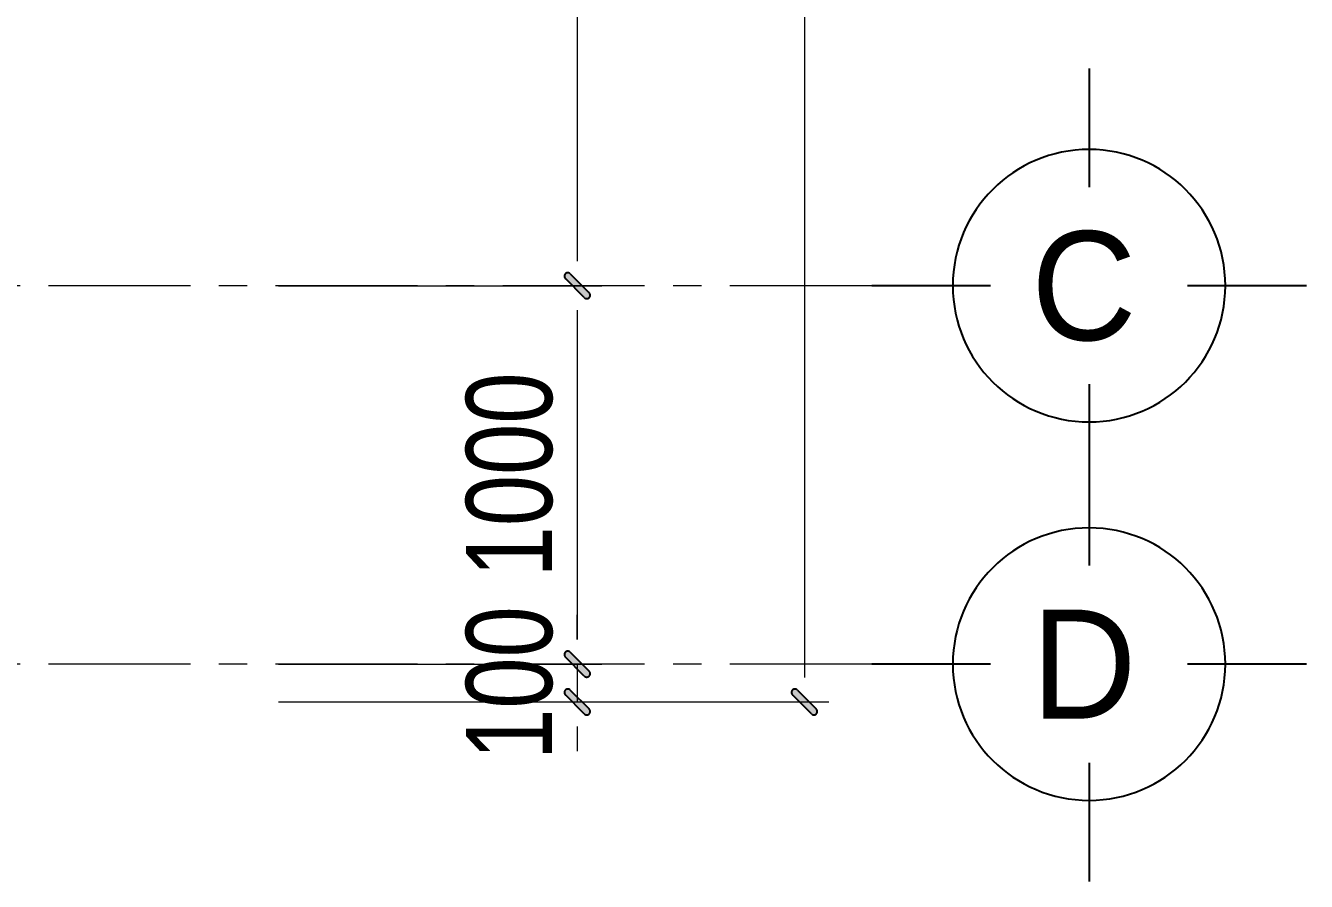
# Model space of a CAD drawing. Header units: millimetres. Extents: x 436341 to 470613, y 10679 to 34210.
# Drawn here: x 461838 to 465221, y 18881 to 21142 of the extents above; entities that cross this region are included whole.
import ezdxf
from ezdxf.enums import TextEntityAlignment as Align

# ---------------------------------------------------------------- set-up
doc = ezdxf.new("R2010")
doc.units = ezdxf.units.MM
doc.header["$MEASUREMENT"] = 0
doc.header["$PDMODE"] = 3
doc.linetypes.add('CENTER', pattern=[2, 1.25, -0.25, 0.25, -0.25])
doc.linetypes.add('HIDDENX2', pattern=[0.75, 0.5, -0.25])
for name, color, linetype, lineweight in [('Ak_mat', 250, 'Continuous', 5), ('DR-DIM', 33, 'Continuous', 9), ('Text', 7, 'Continuous', 9)]:
    doc.layers.add(name, color=color, linetype=linetype, lineweight=lineweight)
doc.layers.add('KT', color=7, linetype='Continuous')
doc.layers.add('KY HIEU', color=251, linetype='Continuous')
doc.styles.add('200', font='VHAVANB_0.TTF')
doc.styles.add('500', font='VHARIAL.TTF')
doc.styles.add('DIM', font='aehalf.shx', dxfattribs={"width": 0.8})
doc.dimstyles.new('Styles1 -65', dxfattribs={"dimscale": 65, "dimtxt": 3.5, "dimasz": 1, "dimexe": 1, "dimexo": 0, "dimgap": 1, "dimtad": 1, "dimdec": 0, "dimrnd": 5, "dimzin": 0, "dimdsep": 46, "dimtxsty": 'DIM', "dimblk": 'sinhtis', "dimcen": 0.09, "dimdle": 1, "dimclrd": 250, "dimclre": 250, "dimclrt": 4, "dimadec": 0, "dimazin": 0, "dimtm": 1e-09, "dimtfac": 1, "dimtdec": 0, "dimtix": 1, "dimtmove": 2, "dimatfit": 3, "dimfxl": 1, "dimtolj": 1, "dimtzin": 0, "dimarcsym": 0})

# ---------------------------------------------------------------- blocks, each defined once
blk = doc.blocks.new('56354t465')
at = {"layer": 'Ak_mat', "linetype": 'CENTER', "ltscale": 300}
for p, q in [((3009.682924747816, 3629.701175773283), (-20517.3170752523, 3629.701175773283)), ((3009.682924747816, 2629.697845827846), (-20517.3170752523, 2629.697845827846))]:
    blk.add_line(p, q, dxfattribs=at)
blk = doc.blocks.new('sinhtis')
at = {"layer": 'KT', "linetype": 'HIDDENX2', "ltscale": 200}
h = blk.add_hatch(color=256, dxfattribs=at)
edge = h.paths.add_edge_path()
edge.add_line((0.4889488764175804, 0.4830208944996595), (0.483020894381789, 0.4889488765325406))
edge.add_arc((0.3813796693120277, 0.3873076514627793), 0.1437423989898726, -44.999999999999886, 45, ccw=False)
edge.add_line((0.483020894381789, 0.285666426393018), (-0.2856664263973837, -0.4830208943861545))
edge.add_arc((-0.3873076514627793, -0.3813796693178484), 0.1437423989857567, 224.9999999991797, 314.9999999991797, ccw=False)
edge.add_line((-0.4889488765310854, -0.4830208943832441), (-0.4830208944982043, -0.4889488764190356))
edge.add_arc((-0.3813796694240775, -0.3873076513478191), 0.1437423989939885, 134.9999999991797, 224.9999999991797, ccw=False)
edge.add_line((-0.483020894495294, -0.2856664262736923), (0.2856664262780578, 0.4830208944996595))
edge.add_arc((0.3873076513478192, 0.3813796694298982), 0.1437423989898727, 45, 135, ccw=False)
blk.add_lwpolyline([(0.4889488764175804, 0.4830208944996595), (0.483020894381789, 0.4889488765325406, -0.414213562373095), (0.483020894381789, 0.285666426393018), (-0.2856664263973837, -0.4830208943861545, -0.414213562373095), (-0.4889488765310854, -0.4830208943832441), (-0.4830208944982043, -0.4889488764190356, -0.414213562373095), (-0.483020894495294, -0.2856664262736923), (0.2856664262780579, 0.4830208944996595, -0.414213562373095)], format="xyb", close=True, dxfattribs=at)
blk = doc.blocks.new('*D44')
at = {"layer": 'Defpoints', "color": 0, "ltscale": 200, "transparency": 16777216}
for p in [(1442.682924747816, -8055.55786875766), (1442.682924747816, -11205.56571276011), (2231.682924747816, -11205.56571276011)]:
    blk.add_point(p, dxfattribs=at)
at = {"layer": 'DR-DIM', "color": 250, "linetype": 'Continuous', "lineweight": -2, "ltscale": 200, "transparency": 16777216}
for p, q in [((1442.682924747816, -8055.55786875766), (2296.682924747817, -8055.557868757661)), ((2231.682924747817, -8120.557868757661), (2231.682924747816, -11140.56571276011))]:
    blk.add_line(p, q, dxfattribs=at)
at = {"layer": 'DR-DIM', "color": 250, "lineweight": -2, "ltscale": 200, "transparency": 16777216}
blk.add_line((1442.682924747816, -11205.56571276011), (2296.682924747816, -11205.56571276011), dxfattribs=at)
at = {"layer": 'DR-DIM', "color": 250, "lineweight": -2, "ltscale": 200, "transparency": 16777216, "xscale": 65, "yscale": 65, "zscale": 65}
for p, rotation in [((2231.682924747817, -8055.557868757661), 90), ((2231.682924747816, -11205.56571276011), 270)]:
    blk.add_blockref('sinhtis', p, dxfattribs=dict(at, rotation=rotation))
at = {"layer": 'DR-DIM', "color": 4, "ltscale": 200, "transparency": 16777216, "insert": (2052.932924747818, -9630.561790758886), "char_height": 227.5, "attachment_point": 5, "rotation": 90, "style": 'DIM'}
blk.add_mtext('\\A1;3150', dxfattribs=at)
blk = doc.blocks.new('*D45')
at = {"layer": 'Defpoints', "color": 0, "ltscale": 200, "transparency": 16777216}
for p in [(1442.682924747816, -11205.56571276011), (1442.682924747816, -12205.56904270555), (2231.682924747816, -12205.56904270555)]:
    blk.add_point(p, dxfattribs=at)
at = {"layer": 'DR-DIM', "color": 250, "linetype": 'Continuous', "lineweight": -2, "ltscale": 200, "transparency": 16777216}
for p, q in [((1442.682924747816, -11205.56571276011), (2296.682924747817, -11205.56571276011)), ((2231.682924747816, -11270.56571276011), (2231.682924747816, -12140.56904270555))]:
    blk.add_line(p, q, dxfattribs=at)
at = {"layer": 'DR-DIM', "color": 250, "lineweight": -2, "ltscale": 200, "transparency": 16777216}
blk.add_line((1442.682924747816, -12205.56904270555), (2296.682924747816, -12205.56904270555), dxfattribs=at)
at = {"layer": 'DR-DIM', "color": 250, "lineweight": -2, "ltscale": 200, "transparency": 16777216, "xscale": 65, "yscale": 65, "zscale": 65}
for p, rotation in [((2231.682924747817, -11205.56571276011), 90), ((2231.682924747816, -12205.56904270555), 270)]:
    blk.add_blockref('sinhtis', p, dxfattribs=dict(at, rotation=rotation))
at = {"layer": 'DR-DIM', "color": 4, "ltscale": 200, "transparency": 16777216, "insert": (2052.932924747818, -11705.56737773283), "char_height": 227.5, "attachment_point": 5, "rotation": 90, "style": 'DIM'}
blk.add_mtext('\\A1;1000', dxfattribs=at)
blk = doc.blocks.new('*D46')
at = {"layer": 'Defpoints', "color": 0, "ltscale": 200, "transparency": 16777216}
for p in [(1442.682924747816, -12205.56904270555), (1442.682924747816, -12305.58637792142), (2231.682924747816, -12305.58637792142)]:
    blk.add_point(p, dxfattribs=at)
at = {"layer": 'DR-DIM', "color": 250, "linetype": 'Continuous', "lineweight": -2, "ltscale": 200, "transparency": 16777216}
for p, q in [((2231.682924747816, -12140.56904270555), (2231.682924747816, -12075.56904270555)), ((1442.682924747816, -12205.56904270555), (2296.682924747816, -12205.56904270555)), ((2231.682924747816, -12205.56904270555), (2231.682924747816, -12305.58637792142)), ((2231.682924747816, -12370.58637792142), (2231.682924747816, -12435.58637792142))]:
    blk.add_line(p, q, dxfattribs=at)
at = {"layer": 'DR-DIM', "color": 250, "lineweight": -2, "ltscale": 200, "transparency": 16777216}
blk.add_line((1442.682924747816, -12305.58637792142), (2296.682924747816, -12305.58637792142), dxfattribs=at)
at = {"layer": 'DR-DIM', "color": 250, "lineweight": -2, "ltscale": 200, "transparency": 16777216, "xscale": 65, "yscale": 65, "zscale": 65}
for p, rotation in [((2231.682924747816, -12205.56904270555), 270), ((2231.682924747816, -12305.58637792142), 90)]:
    blk.add_blockref('sinhtis', p, dxfattribs=dict(at, rotation=rotation))
at = {"layer": 'DR-DIM', "color": 4, "ltscale": 200, "transparency": 16777216, "insert": (2052.932924747818, -12255.57771031349), "char_height": 227.5, "attachment_point": 5, "rotation": 90, "style": 'DIM'}
blk.add_mtext('\\A1;100', dxfattribs=at)
blk = doc.blocks.new('*D47')
at = {"layer": 'Defpoints', "color": 0, "ltscale": 200, "transparency": 16777216}
for p in [(1442.682924747816, -3305.55786875766), (1442.682924747816, -12305.58637792142), (2831.682924747816, -12305.58637792142)]:
    blk.add_point(p, dxfattribs=at)
at = {"layer": 'DR-DIM', "color": 250, "linetype": 'Continuous', "lineweight": -2, "ltscale": 200, "transparency": 16777216}
for p, q in [((1442.682924747816, -3305.55786875766), (2896.682924747818, -3305.55786875766)), ((2831.682924747818, -3370.55786875766), (2831.682924747816, -12240.58637792142))]:
    blk.add_line(p, q, dxfattribs=at)
at = {"layer": 'DR-DIM', "color": 250, "lineweight": -2, "ltscale": 200, "transparency": 16777216}
blk.add_line((1442.682924747816, -12305.58637792142), (2896.682924747816, -12305.58637792142), dxfattribs=at)
at = {"layer": 'DR-DIM', "color": 250, "lineweight": -2, "ltscale": 200, "transparency": 16777216, "xscale": 65, "yscale": 65, "zscale": 65}
for p, rotation in [((2831.682924747818, -3305.55786875766), 90), ((2831.682924747816, -12305.58637792142), 270)]:
    blk.add_blockref('sinhtis', p, dxfattribs=dict(at, rotation=rotation))
at = {"layer": 'DR-DIM', "color": 4, "ltscale": 200, "transparency": 16777216, "insert": (2652.932924747819, -7805.572123339542), "char_height": 227.5, "attachment_point": 5, "rotation": 90, "style": 'DIM'}
blk.add_mtext('\\A1;9000', dxfattribs=at)
blk = doc.blocks.new('nhap')
at = {"layer": 'KY HIEU'}
for p, q in [((0, 6.100167845244869), (0, 2.767313679254585)), ((-6.100167845244869, 0), (-2.767313679250947, 0)), ((2.767313679250947, 0), (6.100167845244869, 0)), ((0, -2.767313679254585), (0, -6.100167845244869))]:
    blk.add_line(p, q, dxfattribs=at)
blk.add_circle((0, 0), 3.825, dxfattribs=at)
at = {"layer": 'Text', "style": '500'}
blk.add_attdef('I', text='', height=4.25, dxfattribs=at).set_placement((-0.08609016257832991, 0), align=Align.MIDDLE_CENTER)
blk = doc.blocks.new('5675y456467467')
at = {"layer": 'KY HIEU'}
ref = blk.add_blockref('nhap', (3583.816369014501, -11205.56571276011), dxfattribs=dict(at, xscale=-94.11764706019312, yscale=94.11764706019312, zscale=94.11764706019312))
ref.add_attrib('I', 'c', dxfattribs={"layer": 'Text', "color": 7, "height": 288, "style": '200'}).set_placement((3570.026855354372, -11205.56571276011), align=Align.MIDDLE_CENTER)
ref = blk.add_blockref('nhap', (3583.816369014501, -12205.56904270555), dxfattribs=dict(at, xscale=-94.11764706019312, yscale=94.11764706019312, zscale=94.11764706019312))
ref.add_attrib('I', 'd', dxfattribs={"layer": 'Text', "color": 7, "height": 288, "style": '200'}).set_placement((3570.026855354372, -12205.56904270555), align=Align.MIDDLE_CENTER)
at = {"layer": 'DR-DIM', "ltscale": 200}
for base, p1, p2, picture, middle in [((2831.682924747816, -12305.58637792142), (1442.682924747816, -3305.55786875766), (1442.682924747816, -12305.58637792142), '*D47', (2652.932924747819, -7805.572123339542)), ((2231.682924747816, -11205.56571276011), (1442.682924747816, -8055.55786875766), (1442.682924747816, -11205.56571276011), '*D44', (2052.932924747818, -9630.561790758886)), ((2231.682924747816, -12205.56904270555), (1442.682924747816, -11205.56571276011), (1442.682924747816, -12205.56904270555), '*D45', (2052.932924747818, -11705.56737773283)), ((2231.682924747816, -12305.58637792142), (1442.682924747816, -12205.56904270555), (1442.682924747816, -12305.58637792142), '*D46', (2052.932924747818, -12255.57771031349))]:
    dim = blk.add_linear_dim(base=base, p1=p1, p2=p2, angle=90, dimstyle='Styles1 -65', dxfattribs=at)
    dim.commit()
    dim.dimension.update_dxf_attribs({"geometry": picture, "text_midpoint": middle})

msp = doc.modelspace()

# ---------------------------------------------------------------- block references
at = {"layer": 'Ak_mat'}
msp.add_blockref('56354t465', (461063.3170752522, 16825), dxfattribs=at)
at = {"layer": 'DR-DIM'}
msp.add_blockref('5675y456467467', (461063.3170752522, 31660.2668885334), dxfattribs=at)

doc.saveas('drawing.dxf')
